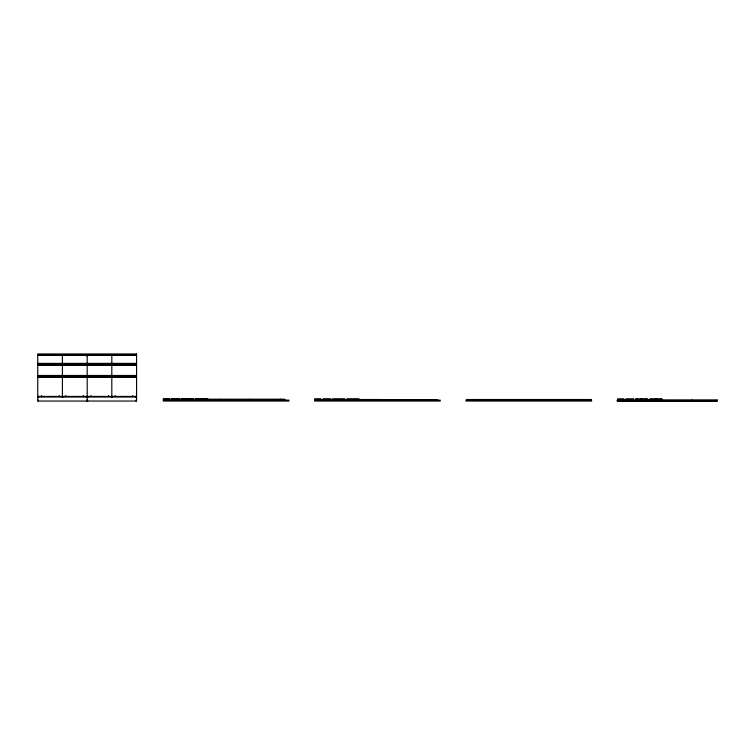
<?xml version="1.0" encoding="UTF-8"?>
<svg xmlns="http://www.w3.org/2000/svg" width="755" height="755" viewBox="0 0 755 755"><rect width="100%" height="100%" fill="white"/><g stroke="black" fill="none" stroke-linecap="round" stroke-linejoin="round"><path stroke-width="1.13" d="M37.75 354.982L136.57 354.982M37.797 355.133L136.523 355.133M86.23 355.596L88.09 355.596M37.797 363.372L136.523 363.372M37.797 363.683L136.523 363.683M37.797 363.787L136.523 363.787M37.797 364.92L136.523 364.92M37.797 365.005L136.523 365.005M37.797 365.222L136.523 365.222M37.797 375.471L136.523 375.471M37.797 375.688L136.523 375.773M37.797 375.877L136.523 375.877M37.797 377.009L136.523 377.009M37.797 377.094L136.523 377.094M37.797 377.321L136.523 377.321M37.75 396.413L136.57 396.413M37.75 397.036L136.57 397.036M169.394 398.81L163.335 398.81L163.335 401.047L288.92 401.047L288.92 400.122L163.335 400.122M171.404 398.81L179.501 398.81M181.247 398.81L193.403 398.81M195.611 398.81L207.767 398.81M320.715 398.81L314.656 398.81L314.656 401.047L440.24 401.047L440.24 400.122L314.656 400.122M323.008 398.81L330.681 398.81M332.568 398.81L344.724 398.81M346.932 398.81L359.087 398.81M625.735 398.81L633.832 398.81M382.03 399.81L409.465 399.81M409.974 399.81L437.409 399.81M617.297 400.329L641.901 400.329M642.411 400.329L667.014 400.329M667.533 400.329L692.137 400.329M692.646 400.329L717.25 400.329M617.297 400.839L641.901 400.839M642.411 400.839L667.014 400.839M667.533 400.839L692.137 400.839M692.646 400.839L717.25 400.839M662.097 400.122L662.097 398.81L649.942 398.81L649.942 400.122M660.531 398.81L660.531 400.122M656.812 398.81L656.812 400.122M656.774 398.81L656.774 400.122M655.236 398.81L655.236 400.122M651.518 398.81L651.518 400.122M647.743 400.122L647.743 398.81L635.587 398.81L635.587 400.122M646.176 398.81L646.176 400.122M642.448 398.81L642.411 401.047L667.014 401.047L667.014 400.122L617.297 400.122L617.297 401.047L641.901 401.047L641.901 400.122M640.882 398.81L640.882 400.122M637.154 398.81L637.154 400.122M623.734 400.122L623.734 398.81L617.675 398.81L617.675 400.122M591.042 400.122L591.042 399.499L466.486 399.499L466.486 400.122M588.117 399.499L588.117 400.122M587.805 399.499L587.805 400.122M566.646 399.499L566.646 400.122M566.344 399.499L566.344 400.122M565.825 399.499L565.825 400.122M516.722 399.499L516.722 400.122M516.42 399.499L516.42 400.122M515.901 399.499L515.901 400.122M466.798 399.499L466.798 400.122M437.409 400.122L437.098 399.81M410.286 399.81L409.974 400.122M409.465 400.122L409.153 399.81M382.341 399.81L382.03 400.122M381.511 400.122L381.511 399.499L359.739 399.499L359.739 400.122M359.229 400.122L359.229 399.499L337.457 399.499L337.457 400.122M336.938 400.122L336.938 399.499L315.175 399.499L315.175 400.122M284.805 400.122L284.805 399.197L254.954 399.197L254.954 400.122M280.322 399.197L280.322 400.122M254.435 400.122L254.435 399.197L224.584 399.197L224.584 400.122M249.962 399.197L249.962 400.122M224.065 400.122L224.065 399.197L194.214 399.197L194.214 400.122M219.592 399.197L219.592 400.122M193.705 400.122L193.705 399.197L163.854 399.197L163.854 400.122M189.222 399.197L189.222 400.122M186.136 399.197L186.136 400.122M136.136 400.018L136.136 401.047M135.645 396.413L135.645 397.036M132.767 395.592L132.767 396.413M115.213 395.592L115.213 396.413M112.325 396.413L112.325 397.036M111.816 355.133L111.816 396.413M111.4 396.413L111.4 397.036M108.522 395.592L108.522 396.413M90.968 395.592L90.968 396.413M88.09 396.413L88.09 397.036M87.599 400.018L87.599 401.047M87.165 354.982L87.212 396.413M87.165 397.036L87.165 401.047M86.721 400.018L86.721 401.047M86.23 396.413L86.23 397.036M83.352 395.592L83.352 396.413M65.798 395.592L65.798 396.413M62.92 396.413L62.92 397.036M62.401 355.133L62.401 396.413M61.995 396.413L61.995 397.036M59.107 395.592L59.107 396.413M41.563 395.592L41.563 396.413M38.675 396.413L38.675 397.036M38.184 400.018L38.184 401.047M136.57 353.953L37.75 353.953L37.75 401.047L136.57 401.047L136.57 353.953M591.561 400.122L465.977 400.122L465.977 401.047L591.561 401.047L591.561 400.122M692.137 400.122L667.533 400.122L667.533 401.047L692.137 401.047L692.137 400.122M717.25 400.122L692.646 400.122L692.646 401.047L717.25 401.047L717.25 400.122"/></g></svg>
